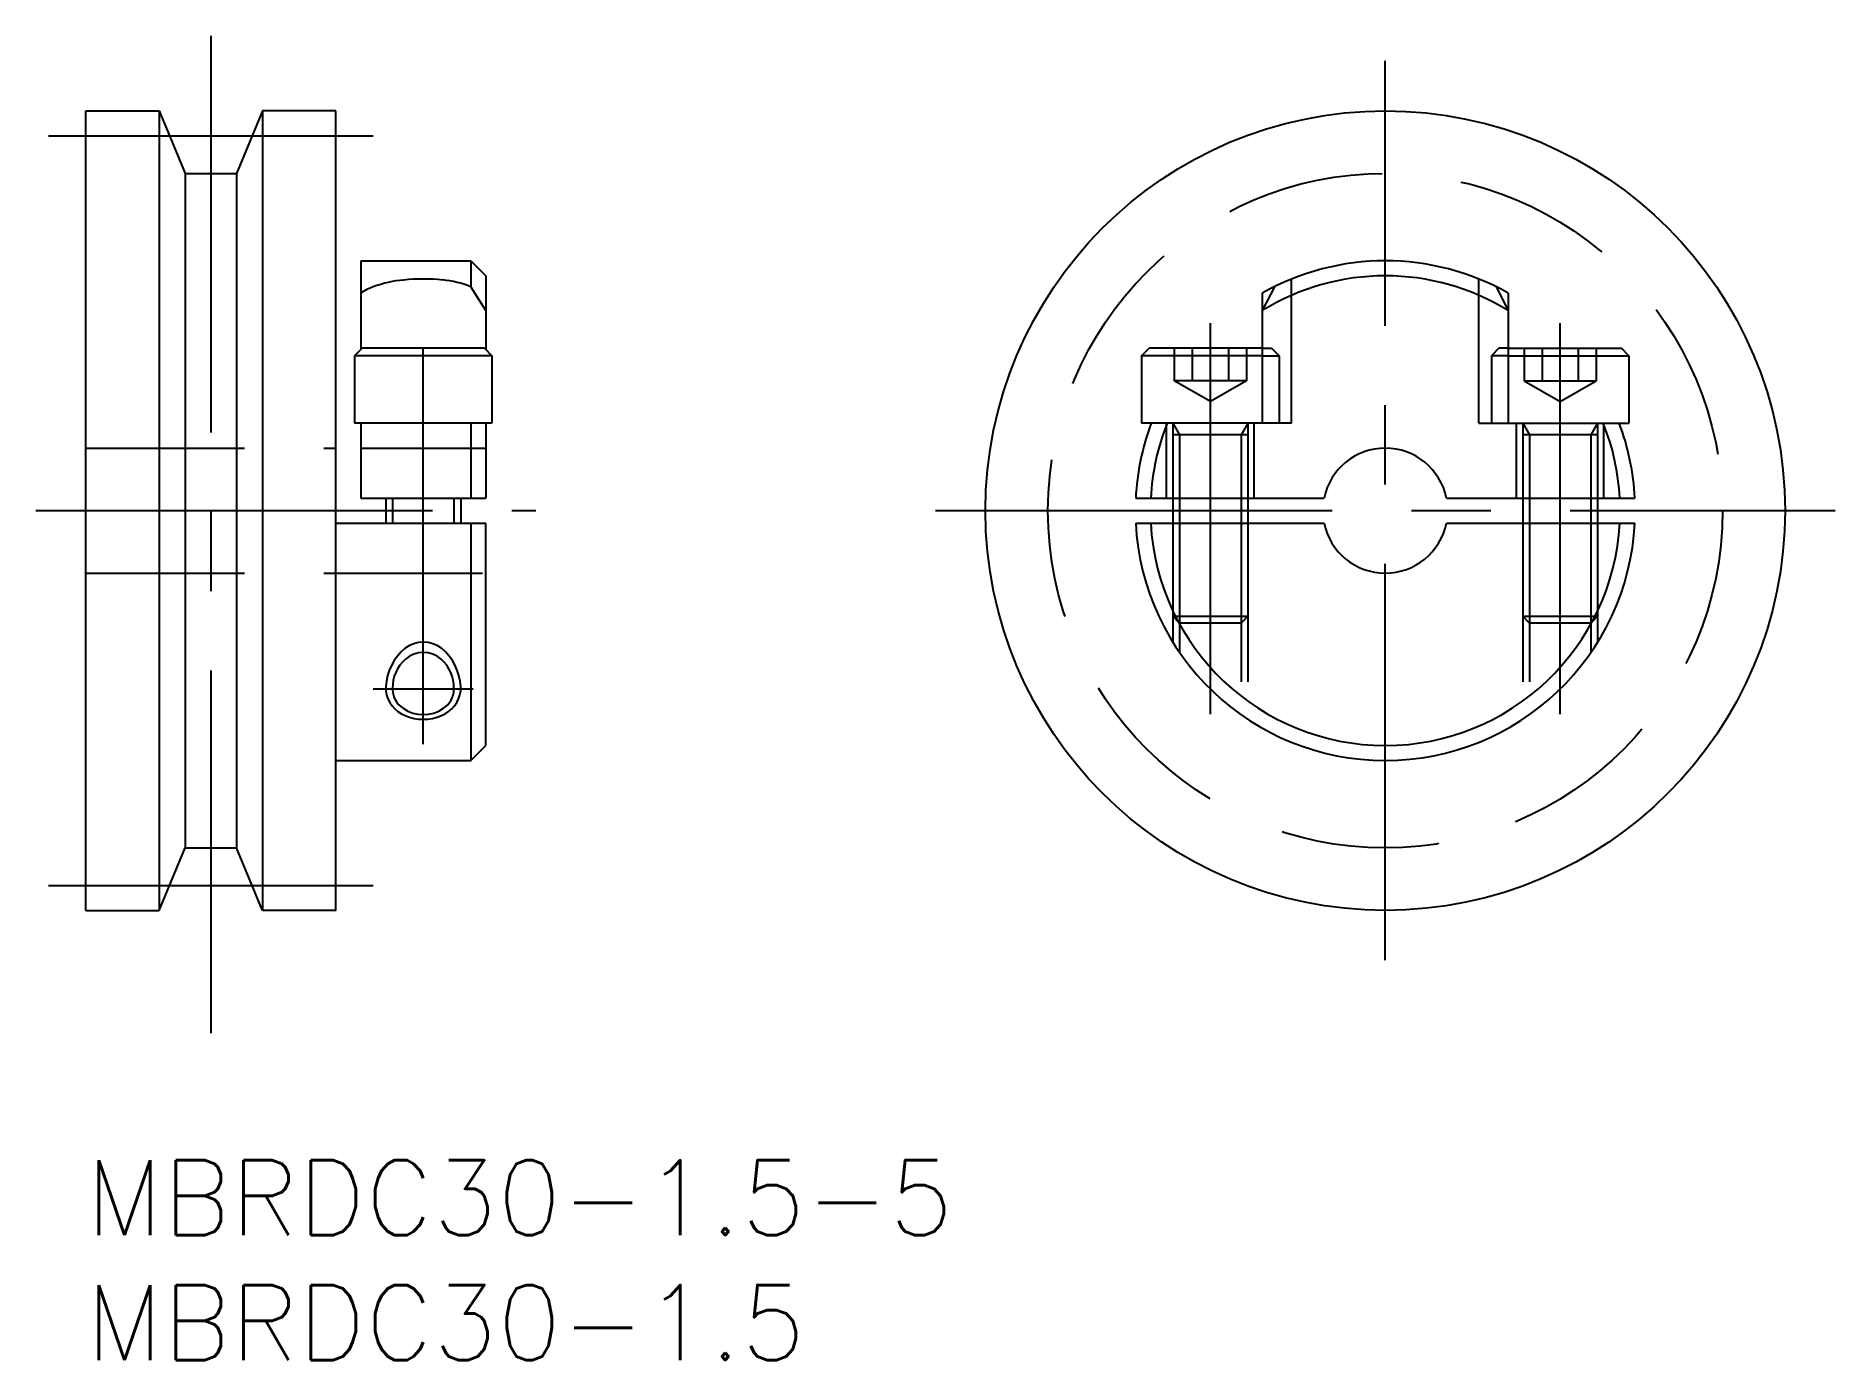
# Model space of a CAD drawing. Extents: x -2 to 70, y -8 to 45.
import ezdxf

# ---------------------------------------------------------------- set-up
doc = ezdxf.new("R2010")
doc.units = 0
doc.header["$LTSCALE"] = 0.5
doc.linetypes.add('CENTER', pattern=[50.8, 31.75, -6.35, 6.35, -6.35])
doc.linetypes.add('DASHED', pattern=[19.05, 12.7, -6.35])
for name, color, linetype in [('MSM_CENTER', 1, 'CENTER'), ('MSM_CONTINUOUS', 7, 'CONTINUOUS'), ('MSM_DASHED', 4, 'DASHED'), ('MSM_NARROW', 5, 'CONTINUOUS'), ('MSM_PART_NUMBER', 7, 'CONTINUOUS')]:
    doc.layers.add(name, color=color, linetype=linetype)
doc.styles.get("Standard").update_dxf_attribs({"font": 'txt.shx', "height": 3, "bigfont": 'bigfont.shx'})

# ---------------------------------------------------------------- blocks, each defined once
blk = doc.blocks.new('*U2')
at = {"layer": 'MSM_PART_NUMBER'}
blk.add_text('MBRDC30-1.5-5', height=3, dxfattribs=at).set_placement((0, -3))
blk = doc.blocks.new('*U3')
at = {"layer": 'MSM_PART_NUMBER'}
blk.add_text('MBRDC30-1.5', height=3, dxfattribs=at).set_placement((0, -8))

msp = doc.modelspace()

# ---------------------------------------------------------------- linework, layer by layer
at = {"layer": 'MSM_CENTER'}
for p, q in [((5, 45), (5, 5.084)), ((52, 8), (52, 44)), ((-1.5, 41), (11.5, 41)), ((13.5, 16.648), (13.5, 33.5)), ((45, 17.859), (45, 33.5)), ((59, 17.859), (59, 33.5)), ((-2, 26), (18, 26)), ((34, 26), (70, 26)), ((15.5, 18.859), (11.5, 18.859)), ((-1.5, 11), (11.5, 11))]:
    msp.add_line(p, q, dxfattribs=at)
at = {"layer": 'MSM_CONTINUOUS'}
for p, q in [((0, 10), (0, 42)), ((0, 42), (2.936, 42)), ((2.936, 42), (2.936, 10)), ((2.936, 42), (3.971, 39.5)), ((7.064, 42), (6.029, 39.5)), ((7.064, 42), (7.064, 10)), ((10, 42), (7.064, 42)), ((10, 10), (10, 42)), ((3.971, 39.5), (6.029, 39.5)), ((3.971, 39.5), (3.971, 12.5)), ((6.029, 39.5), (6.029, 12.5)), ((11, 36), (11, 32.45)), ((11, 36), (15.4, 36)), ((15.4, 36), (16, 35.4)), ((15.4, 36), (15.4, 34.961)), ((16, 35.4), (16, 32.45)), ((16, 34.008), (15.4, 34.961)), ((47.562, 34.961), (47.077, 34.008)), ((47.077, 34.704), (47.077, 29.5)), ((56.438, 34.961), (56.923, 34.008)), ((56.923, 34.704), (56.923, 29.5)), ((10.75, 32.2), (11.05, 32.5)), ((15.95, 32.5), (11.05, 32.5)), ((15.95, 32.5), (16.25, 32.2)), ((42.25, 32.2), (42.55, 32.5)), ((47.077, 32.5), (42.55, 32.5)), ((56.923, 32.5), (61.45, 32.5)), ((61.75, 32.2), (61.45, 32.5)), ((10.75, 32.2), (10.75, 29.5)), ((16.25, 32.2), (10.75, 32.2)), ((16.25, 32.2), (16.25, 29.5)), ((42.25, 32.2), (42.25, 29.5)), ((47.077, 32.2), (42.25, 32.2)), ((56.923, 32.2), (61.75, 32.2)), ((61.75, 32.2), (61.75, 29.5)), ((16.25, 29.5), (10.75, 29.5)), ((11, 29.5), (11, 26.5)), ((15.4, 29.5), (15.4, 26.5)), ((16, 29.5), (16, 26.5)), ((47.077, 29.5), (42.25, 29.5)), ((56.923, 29.5), (61.75, 29.5)), ((11, 26.5), (16, 26.5)), ((12, 26.5), (12, 25.5)), ((15, 26.5), (15, 25.5)), ((42.013, 26.5), (49.551, 26.5)), ((43.5, 26.5), (43.5, 25.5)), ((46.5, 26.5), (46.5, 25.5)), ((54.449, 26.5), (61.987, 26.5)), ((57.5, 26.5), (57.5, 25.5)), ((60.5, 26.5), (60.5, 25.5)), ((10, 25.5), (16, 25.5)), ((15.4, 25.5), (15.4, 16)), ((16, 16.6), (16, 25.5)), ((42.013, 25.5), (49.551, 25.5)), ((54.449, 25.5), (61.987, 25.5)), ((15.4, 16), (16, 16.6)), ((10, 16), (15.4, 16)), ((2.936, 10), (3.971, 12.5)), ((3.971, 12.5), (6.029, 12.5)), ((7.064, 10), (6.029, 12.5)), ((0, 10), (2.936, 10)), ((10, 10), (7.064, 10))]:
    msp.add_line(p, q, dxfattribs=at)
msp.add_circle((52, 26), 16, dxfattribs=at)
for centre, radius, start, end in [((52, 26), 10, 60.50587, 119.49413), ((52, 26), 9.4, 58.4152, 121.5848), ((12.451, 32.498), 2.641, 111.1347, 123.34422), ((13.155, 30.383), 4.868, 95.18362, 109.88903), ((13.5, 27.295), 7.975, 84.35595, 95.64405), ((13.893, 31.183), 4.068, 68.2614, 84.48508), ((52, 26), 10, 159.51268, 177.13402), ((52, 26), 9.4, 158.13997, 176.95091), ((52, 26), 9.4, 3.04909, 21.86003), ((52, 26), 10, 2.86598, 20.48732), ((52, 26), 2.5, 11.53696, 168.46304), ((52, 26), 10, 182.86598, 357.13402), ((52, 26), 9.4, 183.04909, 356.95091), ((52, 26), 2.5, 191.53696, 348.46304), ((13.5, 19.231), 1.088, 48.92333, 131.07667), ((13.771, 18.92), 1.5, 131.07667, 181.23638), ((13.23, 18.92), 1.5, 358.76362, 48.92333), ((13.501, 18.859), 1.231, 178.63517, 181.26548), ((13.171, 18.851), 0.9, 181.26548, 237.82989), ((13.829, 18.851), 0.9, 302.17011, 358.73452), ((13.499, 18.859), 1.231, 358.73452, 1.36483), ((13.5, 19.236), 1.403, 234.80308, 305.19692)]:
    msp.add_arc(centre, radius, start, end, dxfattribs=at)
at = {"layer": 'MSM_DASHED'}
for p, q in [((48.25, 29.5), (48.25, 35.27)), ((55.75, 29.5), (55.75, 35.27)), ((43.557, 32.5), (43.557, 31.2)), ((44.278, 32.5), (44.278, 31.2)), ((45.722, 32.5), (45.722, 31.2)), ((46.443, 32.5), (46.443, 31.2)), ((47.077, 32.5), (47.45, 32.5)), ((47.45, 32.5), (47.75, 32.2)), ((56.55, 32.5), (56.25, 32.2)), ((56.923, 32.5), (56.55, 32.5)), ((57.557, 32.5), (57.557, 31.2)), ((58.278, 32.5), (58.278, 31.2)), ((59.722, 32.5), (59.722, 31.2)), ((60.443, 32.5), (60.443, 31.2)), ((47.077, 32.2), (47.75, 32.2)), ((47.75, 32.2), (47.75, 29.5)), ((56.25, 32.2), (56.25, 29.5)), ((56.923, 32.2), (56.25, 32.2)), ((46.443, 31.2), (43.557, 31.2)), ((45, 30.367), (43.557, 31.2)), ((46.443, 31.2), (45, 30.367)), ((57.557, 31.2), (60.443, 31.2)), ((57.557, 31.2), (59, 30.367)), ((59, 30.367), (60.443, 31.2)), ((43.25, 26.5), (43.25, 29.5)), ((43.5, 29.5), (43.77, 29.031)), ((43.5, 29.5), (43.5, 26.5)), ((46.5, 29.031), (43.5, 29.031)), ((43.77, 29.031), (43.77, 26.5)), ((46.5, 29.5), (46.229, 29.031)), ((46.229, 29.031), (46.229, 26.5)), ((46.5, 29.5), (46.5, 26.5)), ((46.75, 26.5), (46.75, 29.5)), ((48.25, 29.5), (47.077, 29.5)), ((55.75, 29.5), (56.923, 29.5)), ((57.25, 26.5), (57.25, 29.5)), ((57.5, 29.5), (57.77, 29.031)), ((57.5, 29.5), (57.5, 26.5)), ((60.5, 29.031), (57.5, 29.031)), ((57.77, 29.031), (57.77, 26.5)), ((60.5, 29.5), (60.229, 29.031)), ((60.229, 29.031), (60.229, 26.5)), ((60.5, 29.5), (60.5, 26.5)), ((60.75, 26.5), (60.75, 29.5)), ((0, 28.5), (10, 28.5)), ((11, 28.5), (16, 28.5)), ((43.5, 25.5), (43.5, 20.732)), ((43.77, 25.5), (43.77, 20.319)), ((46.229, 25.5), (46.229, 17.833)), ((46.5, 25.5), (46.5, 17.648)), ((57.5, 25.5), (57.5, 17.648)), ((57.77, 25.5), (57.77, 17.833)), ((60.229, 25.5), (60.229, 20.319)), ((60.5, 25.5), (60.5, 20.732)), ((0, 23.5), (16, 23.5)), ((43.77, 21.5), (43.5, 21.77)), ((43.5, 21.77), (46.5, 21.77)), ((46.5, 21.77), (46.229, 21.5)), ((57.77, 21.5), (57.5, 21.77)), ((57.5, 21.77), (60.5, 21.77)), ((60.5, 21.77), (60.229, 21.5)), ((46.229, 21.5), (43.77, 21.5)), ((60.229, 21.5), (57.77, 21.5))]:
    msp.add_line(p, q, dxfattribs=at)
msp.add_circle((52, 26), 13.5, dxfattribs=at)
at = {"layer": 'MSM_NARROW'}
for p, q in [((12.271, 26.5), (12.271, 25.5)), ((14.729, 26.5), (14.729, 25.5)), ((43.77, 26.5), (43.77, 25.5)), ((46.229, 26.5), (46.229, 25.5)), ((57.77, 26.5), (57.77, 25.5)), ((60.229, 26.5), (60.229, 25.5))]:
    msp.add_line(p, q, dxfattribs=at)
for centre, radius, start, end in [((14.174, 18.834), 2.175, 130.09088, 176.80147), ((13.5, 19.489), 1.243, 54.25016, 125.74984), ((12.826, 18.834), 2.175, 3.19853, 49.90912), ((13.567, 18.859), 1.567, 176.44894, 182.62135), ((13.218, 18.942), 1.226, 187.28902, 248.76992), ((13.782, 18.942), 1.226, 291.23008, 352.71098), ((13.433, 18.859), 1.567, 357.37865, 3.55106), ((13.5, 19.467), 1.819, 246.46511, 293.53489)]:
    msp.add_arc(centre, radius, start, end, dxfattribs=at)

# ---------------------------------------------------------------- block references
at = {"layer": 'MSM_CONTINUOUS'}
for name in ['*U2', '*U3']:
    msp.add_blockref(name, (0, 0), dxfattribs=at)

doc.saveas('drawing.dxf')
